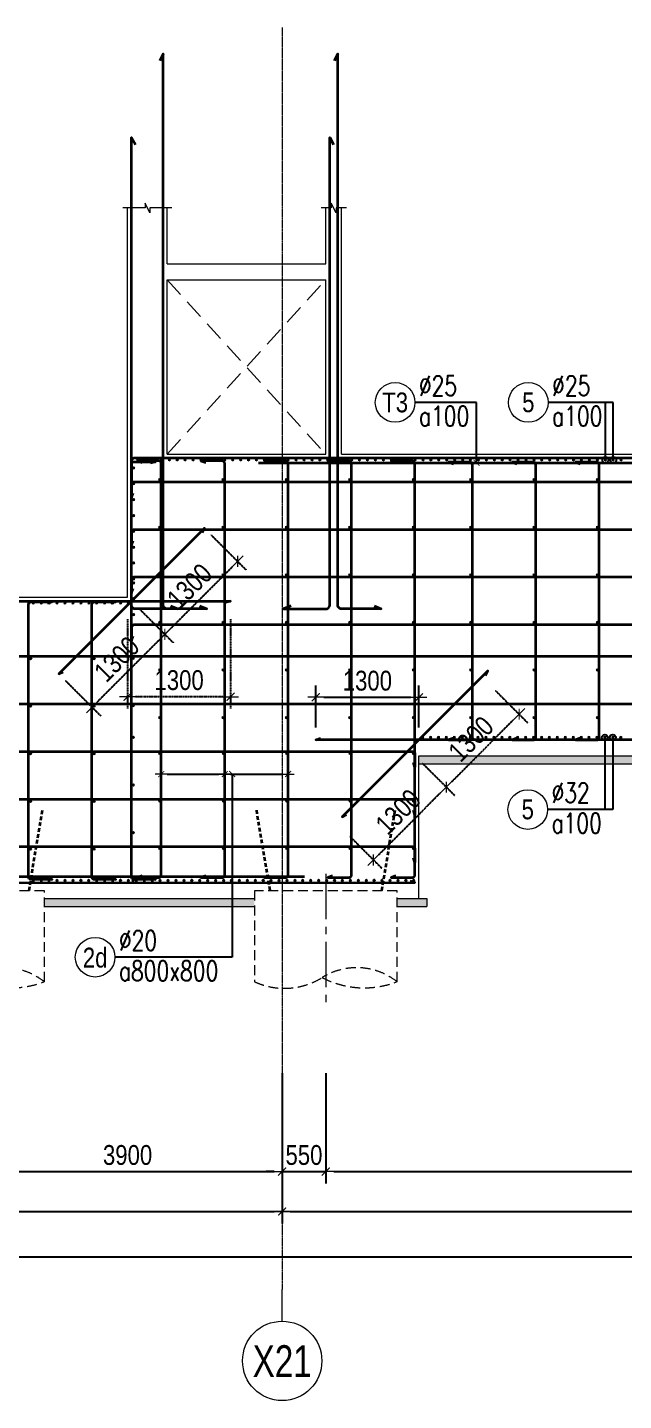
# Model space of a CAD drawing. Header units: millimetres. Extents: x -134772 to 596971, y -129535 to 35703.
# Drawn here: x 305123 to 312643, y -73927 to -56622 of the extents above; entities that cross this region are included whole.
import ezdxf
from ezdxf.enums import TextEntityAlignment as Align

# ---------------------------------------------------------------- set-up
doc = ezdxf.new("R2010")
doc.units = ezdxf.units.MM
doc.header["$MEASUREMENT"] = 0
for name, pattern in [('CENTER2', [28.575, 19.05, -3.175, 3.175, -3.175]), ('DASHED2', [0.375, 0.25, -0.125]), ('HIDDEN', [0.375, 0.25, -0.125]), ('POD_Grid$0$CENTER2', [1.125, 0.75, -0.125, 0.125, -0.125])]:
    doc.linetypes.add(name, pattern=pattern)
doc.layers.get('Defpoints').update_dxf_attribs({"color": 252})
for name, color, linetype, lineweight in [('KC-TRUC', 5, 'CENTER2', 18), ('NDC_S_AXIS', 5, 'CENTER2', 15), ('NDC_S_CONTINUOUS', 3, 'Continuous', 20), ('NDC_S_DIM', 1, 'Continuous', 9), ('NDC_S_HATCH MATERIAL', 8, 'Continuous', 13), ('NDC_S_LEADER', 1, 'Continuous', 9), ('NDC_S_OPENING', 9, 'DASHED2', 13), ('NDC_S_REBAR', 4, 'Continuous', 35), ('NDC_S_VN TEXT', 7, 'Continuous', 9), ('POD_Grid$0$NDC_S_AXIS', 5, 'POD_Grid$0$CENTER2', 13), ('POD_Grid$0$NDC_S_SYMBOL', 1, 'Continuous', 15), ('POD_Grid$0$NDC_S_TEXT SYMBOL', 7, 'Continuous', 20)]:
    doc.layers.add(name, color=color, linetype=linetype, lineweight=lineweight)
doc.styles.add('ARIAL', font='arial.ttf', dxfattribs={"width": 0.8})
doc.styles.add('NDC_ARIAL', font='arial.ttf', dxfattribs={"width": 0.8})
doc.styles.add('NDC_ROMANS', font='romans.shx', dxfattribs={"width": 0.8})
doc.styles.add('POD_Grid$0$NDC_ANNO', font='', dxfattribs={"width": 0.8})
doc.styles.get('POD_Grid$0$NDC_ANNO').set_extended_font_data('Dotum')
doc.dimstyles.new('NDC_1-100', dxfattribs={"dimscale": 100, "dimtxt": 2.5, "dimasz": 1, "dimexe": 1.5, "dimexo": 0, "dimgap": 0.8, "dimtad": 1, "dimdec": 0, "dimdsep": 46, "dimtxsty": 'NDC_ARIAL', "dimblk": 'DIMMARK', "dimcen": 49999.938995, "dimdle": 1.5, "dimclrd": 1, "dimclre": 1, "dimclrt": 3, "dimadec": 0, "dimazin": 0, "dimtfac": 1, "dimtdec": 0, "dimtix": 1, "dimtmove": 2, "dimatfit": 3, "dimfxl": 1, "dimarcsym": 0})
doc.dimstyles.new('NDC_1-50', dxfattribs={"dimscale": 50, "dimtxt": 2.5, "dimasz": 1, "dimexe": 1.5, "dimexo": 0, "dimgap": 0.8, "dimtad": 1, "dimdec": 0, "dimdsep": 46, "dimtxsty": 'NDC_ARIAL', "dimblk": 'DIMMARK', "dimcen": 49999.938995, "dimdle": 1.5, "dimclrd": 1, "dimclre": 1, "dimclrt": 3, "dimadec": 0, "dimazin": 0, "dimtfac": 1, "dimtdec": 0, "dimtix": 1, "dimtmove": 2, "dimatfit": 3, "dimfxl": 1, "dimarcsym": 0})

# ---------------------------------------------------------------- blocks, each defined once
blk = doc.blocks.new('*U972')
at = {"layer": 'KC-TRUC', "ltscale": 30}
blk.add_line((0, 311), (0, -1385), dxfattribs=at)
at = {"layer": 'NDC_S_HATCH MATERIAL', "color": 2, "linetype": 'HIDDEN', "ltscale": 500}
blk.add_lwpolyline([(900, -1049), (900, 98), (-900, 98), (-900, -1049)], dxfattribs=at)
for centre, major_axis, start_param, end_param in [((390, -1697), (-583, 583), -1.452433, -0.227584), ((-521, -233), (-636, 636), 1.921341, 2.912184), ((484, 22), (812, 812), 3.446929, 4.297833)]:
    blk.add_ellipse(centre, major_axis=major_axis, ratio=1, start_param=start_param, end_param=end_param, dxfattribs=at)
at = {"layer": 'NDC_S_REBAR', "linetype": 'HIDDEN', "ltscale": 200}
for p, q in [((-876, 1115), (-707, 100)), ((707, 100), (876, 1115))]:
    blk.add_line(p, q, dxfattribs=at)
blk = doc.blocks.new('*U971')
at = {"layer": 'KC-TRUC', "ltscale": 30}
blk.add_line((0, 311), (0, -1385), dxfattribs=at)
at = {"layer": 'NDC_S_HATCH MATERIAL', "color": 2, "linetype": 'HIDDEN', "ltscale": 500}
blk.add_lwpolyline([(900, -1049), (900, 98), (-900, 98), (-900, -1049)], dxfattribs=at)
for centre, major_axis, start_param, end_param in [((390, -1697), (-583, 583), -1.452433, -0.227584), ((-521, -233), (-636, 636), 1.921341, 2.912184), ((484, 22), (812, 812), 3.446929, 4.297833)]:
    blk.add_ellipse(centre, major_axis=major_axis, ratio=1, start_param=start_param, end_param=end_param, dxfattribs=at)
at = {"layer": 'NDC_S_REBAR', "linetype": 'HIDDEN', "ltscale": 200}
for p, q in [((-876, 1115), (-707, 100)), ((707, 100), (876, 1115))]:
    blk.add_line(p, q, dxfattribs=at)
blk = doc.blocks.new('*U51')
at = {"layer": 'POD_Grid$0$NDC_S_SYMBOL'}
blk.add_line((0, 5), (0, 9), dxfattribs=at)
blk.add_circle((0, 0), 5, dxfattribs=at)
at = {"layer": 'POD_Grid$0$NDC_S_TEXT SYMBOL', "color": 7, "style": 'POD_Grid$0$NDC_ANNO', "width": 0.8}
blk.add_attdef('GRID', text='', height=4, dxfattribs=at).set_placement((0, 0), align=Align.MIDDLE)
blk = doc.blocks.new('DIMMARK')
at = {"layer": 'NDC_S_DIM', "color": 1}
blk.add_line((-1.5, 0), (1, 0), dxfattribs=at)
at = {"layer": 'NDC_S_DIM', "color": 2, "const_width": 0.15}
blk.add_lwpolyline([(-0.5, -0.5), (0.5, 0.5)], dxfattribs=at)
blk = doc.blocks.new('*D1081')
at = {"layer": 'Defpoints', "color": 0, "transparency": 16777216}
for p in [(304436, -69802), (308336, -69802), (308336, -71042)]:
    blk.add_point(p, dxfattribs=at)
at = {"layer": 'NDC_S_DIM', "color": 1, "lineweight": -2, "transparency": 16777216}
for p, q in [((304436, -69802), (304436, -71192)), ((308336, -69802), (308336, -71192)), ((304536, -71042), (308236, -71042))]:
    blk.add_line(p, q, dxfattribs=at)
at = {"layer": 'NDC_S_DIM', "color": 1, "lineweight": -2, "transparency": 16777216, "xscale": 100, "yscale": 100, "zscale": 100, "rotation": 180}
blk.add_blockref('DIMMARK', (304436, -71042), dxfattribs=at)
at = {"layer": 'NDC_S_DIM', "color": 1, "lineweight": -2, "transparency": 16777216, "xscale": 100, "yscale": 100, "zscale": 100}
blk.add_blockref('DIMMARK', (308336, -71042), dxfattribs=at)
at = {"layer": 'NDC_S_DIM', "color": 3, "transparency": 16777216, "insert": (306386, -70834), "char_height": 250, "attachment_point": 5, "style": 'NDC_ARIAL'}
blk.add_mtext('3900', dxfattribs=at)
blk = doc.blocks.new('*D1082')
at = {"layer": 'Defpoints', "color": 0, "transparency": 16777216}
for p in [(308336, -69802), (308886, -69802), (308886, -71042)]:
    blk.add_point(p, dxfattribs=at)
at = {"layer": 'NDC_S_DIM', "color": 1, "lineweight": -2, "transparency": 16777216}
for p, q in [((308336, -69802), (308336, -71192)), ((308886, -69802), (308886, -71192)), ((308236, -71042), (308136, -71042)), ((308336, -71042), (308886, -71042)), ((308986, -71042), (309086, -71042))]:
    blk.add_line(p, q, dxfattribs=at)
at = {"layer": 'NDC_S_DIM', "color": 1, "lineweight": -2, "transparency": 16777216, "xscale": 100, "yscale": 100, "zscale": 100}
blk.add_blockref('DIMMARK', (308336, -71042), dxfattribs=at)
at = {"layer": 'NDC_S_DIM', "color": 1, "lineweight": -2, "transparency": 16777216, "xscale": 100, "yscale": 100, "zscale": 100, "rotation": 180}
blk.add_blockref('DIMMARK', (308886, -71042), dxfattribs=at)
at = {"layer": 'NDC_S_DIM', "color": 3, "transparency": 16777216, "insert": (308611, -70834), "char_height": 250, "attachment_point": 5, "style": 'NDC_ARIAL'}
blk.add_mtext('550', dxfattribs=at)
blk = doc.blocks.new('*D1083')
at = {"layer": 'Defpoints', "color": 0, "transparency": 16777216}
for p in [(308886, -69802), (317936, -69802), (317936, -71042)]:
    blk.add_point(p, dxfattribs=at)
at = {"layer": 'NDC_S_DIM', "color": 1, "lineweight": -2, "transparency": 16777216}
for p, q in [((308886, -69802), (308886, -71192)), ((317936, -69802), (317936, -71192)), ((308986, -71042), (317836, -71042))]:
    blk.add_line(p, q, dxfattribs=at)
at = {"layer": 'NDC_S_DIM', "color": 1, "lineweight": -2, "transparency": 16777216, "xscale": 100, "yscale": 100, "zscale": 100, "rotation": 180}
blk.add_blockref('DIMMARK', (308886, -71042), dxfattribs=at)
at = {"layer": 'NDC_S_DIM', "color": 1, "lineweight": -2, "transparency": 16777216, "xscale": 100, "yscale": 100, "zscale": 100}
blk.add_blockref('DIMMARK', (317936, -71042), dxfattribs=at)
at = {"layer": 'NDC_S_DIM', "color": 3, "transparency": 16777216, "insert": (313411, -70834), "char_height": 250, "attachment_point": 5, "style": 'NDC_ARIAL'}
blk.add_mtext('9050', dxfattribs=at)
blk = doc.blocks.new('*D1094')
at = {"layer": 'Defpoints', "color": 0, "transparency": 16777216}
for p in [(297936, -69802), (308336, -69802), (308336, -71545)]:
    blk.add_point(p, dxfattribs=at)
at = {"layer": 'NDC_S_DIM', "color": 1, "lineweight": -2, "transparency": 16777216}
for p, q in [((297936, -69802), (297936, -71695)), ((308336, -69802), (308336, -71695)), ((298036, -71545), (308236, -71545))]:
    blk.add_line(p, q, dxfattribs=at)
at = {"layer": 'NDC_S_DIM', "color": 1, "lineweight": -2, "transparency": 16777216, "xscale": 100, "yscale": 100, "zscale": 100, "rotation": 180}
blk.add_blockref('DIMMARK', (297936, -71545), dxfattribs=at)
at = {"layer": 'NDC_S_DIM', "color": 1, "lineweight": -2, "transparency": 16777216, "xscale": 100, "yscale": 100, "zscale": 100}
blk.add_blockref('DIMMARK', (308336, -71545), dxfattribs=at)
at = {"layer": 'NDC_S_DIM', "color": 3, "transparency": 16777216, "insert": (303136, -71338), "char_height": 250, "attachment_point": 5, "style": 'NDC_ARIAL'}
blk.add_mtext('10400', dxfattribs=at)
blk = doc.blocks.new('*D1095')
at = {"layer": 'Defpoints', "color": 0, "transparency": 16777216}
for p in [(308336, -69802), (318136, -69802), (318136, -71545)]:
    blk.add_point(p, dxfattribs=at)
at = {"layer": 'NDC_S_DIM', "color": 1, "lineweight": -2, "transparency": 16777216}
for p, q in [((308336, -69802), (308336, -71695)), ((318136, -69802), (318136, -71695)), ((308436, -71545), (318036, -71545))]:
    blk.add_line(p, q, dxfattribs=at)
at = {"layer": 'NDC_S_DIM', "color": 1, "lineweight": -2, "transparency": 16777216, "xscale": 100, "yscale": 100, "zscale": 100, "rotation": 180}
blk.add_blockref('DIMMARK', (308336, -71545), dxfattribs=at)
at = {"layer": 'NDC_S_DIM', "color": 1, "lineweight": -2, "transparency": 16777216, "xscale": 100, "yscale": 100, "zscale": 100}
blk.add_blockref('DIMMARK', (318136, -71545), dxfattribs=at)
at = {"layer": 'NDC_S_DIM', "color": 3, "transparency": 16777216, "insert": (313236, -71338), "char_height": 250, "attachment_point": 5, "style": 'NDC_ARIAL'}
blk.add_mtext('9800', dxfattribs=at)
blk = doc.blocks.new('*D1097')
at = {"layer": 'Defpoints', "color": 0, "transparency": 16777216}
for p in [(257636, -69802), (321986, -69802), (257636, -72121)]:
    blk.add_point(p, dxfattribs=at)
at = {"layer": 'NDC_S_DIM', "color": 1, "lineweight": -2, "transparency": 16777216}
for p, q in [((257636, -69802), (257636, -72271)), ((321986, -69802), (321986, -72271)), ((321886, -72121), (257736, -72121))]:
    blk.add_line(p, q, dxfattribs=at)
at = {"layer": 'NDC_S_DIM', "color": 1, "lineweight": -2, "transparency": 16777216, "xscale": 100, "yscale": 100, "zscale": 100, "rotation": 180}
blk.add_blockref('DIMMARK', (257636, -72121), dxfattribs=at)
at = {"layer": 'NDC_S_DIM', "color": 1, "lineweight": -2, "transparency": 16777216, "xscale": 100, "yscale": 100, "zscale": 100}
blk.add_blockref('DIMMARK', (321986, -72121), dxfattribs=at)
at = {"layer": 'NDC_S_DIM', "color": 3, "transparency": 16777216, "insert": (289811, -71913), "char_height": 250, "attachment_point": 5, "style": 'NDC_ARIAL'}
blk.add_mtext('64350', dxfattribs=at)
blk = doc.blocks.new('kata_block_THEP')
at = {"layer": 'NDC_S_REBAR', "color": 0}
for p, q in [((-0.5, 0), (0.5, 0)), ((-0.35, 0.35), (0.35, -0.35)), ((0.35, 0.35), (-0.35, -0.35)), ((0, 0.5), (0, -0.5))]:
    blk.add_line(p, q, dxfattribs=at)
at = {"layer": 'NDC_S_REBAR', "color": 0, "const_width": 0.0833}
blk.add_lwpolyline([(-0.5, 0, 1), (0.5, 0, 1), (-0.5, 0, 1)], format="xyb", dxfattribs=at)
blk = doc.blocks.new('*U1157')
at = {"layer": 'NDC_S_REBAR', "xscale": 25, "yscale": 25, "zscale": 25}
blk.add_blockref('kata_block_THEP', (0, 0), dxfattribs=at)
blk = doc.blocks.new('*U1158')
at = {"layer": 'NDC_S_CONTINUOUS', "color": 0, "linetype": 'ByBlock', "lineweight": -2, "transparency": 16777216}
for p in [(37700, 0), (37800, 0), (37900, 0), (38000, 0), (38100, 0), (38200, 0), (38300, 0), (38400, 0), (38500, 0), (38600, 0), (38700, 0), (38800, 0), (38900, 0), (39000, 0), (39100, 0), (39200, 0), (39300, 0), (39400, 0), (39500, 0), (39600, 0), (39700, 0), (39800, 0), (39900, 0), (40000, 0), (40100, 0), (40200, 0), (40300, 0), (40400, 0), (40500, 0), (40600, 0), (40700, 0), (40800, 0), (40900, 0), (41000, 0), (41100, 0), (41200, 0), (41300, 0), (41400, 0), (41500, 0), (41600, 0), (41700, 0), (41800, 0), (41900, 0), (42000, 0), (42100, 0), (42200, 0), (42300, 0), (42400, 0), (42500, 0)]:
    blk.add_blockref('*U1157', p, dxfattribs=at)
blk = doc.blocks.new('*D1175')
at = {"layer": 'Defpoints', "color": 0, "transparency": 16777216}
for p in [(310061, -65064), (308761, -65443), (310061, -65443)]:
    blk.add_point(p, dxfattribs=at)
at = {"layer": 'NDC_S_DIM', "color": 1, "lineweight": -2, "transparency": 16777216}
for p, q in [((308761, -65443), (308761, -64914)), ((308861, -65064), (309961, -65064)), ((310061, -65443), (310061, -64914))]:
    blk.add_line(p, q, dxfattribs=at)
at = {"layer": 'NDC_S_DIM', "color": 1, "lineweight": -2, "transparency": 16777216, "xscale": 100, "yscale": 100, "zscale": 100, "rotation": 180}
blk.add_blockref('DIMMARK', (308761, -65064), dxfattribs=at)
at = {"layer": 'NDC_S_DIM', "color": 1, "lineweight": -2, "transparency": 16777216, "xscale": 100, "yscale": 100, "zscale": 100}
blk.add_blockref('DIMMARK', (310061, -65064), dxfattribs=at)
at = {"layer": 'NDC_S_DIM', "color": 3, "transparency": 16777216, "insert": (309411, -64856), "char_height": 250, "attachment_point": 5, "style": 'NDC_ARIAL'}
blk.add_mtext('1300', dxfattribs=at)
blk = doc.blocks.new('*D1176')
at = {"layer": 'Defpoints', "color": 0, "linetype": 'HIDDEN', "transparency": 16777216}
for p in [(310107, -65897), (310406, -66196), (309188, -66816)]:
    blk.add_point(p, dxfattribs=at)
at = {"layer": 'NDC_S_DIM', "color": 1, "linetype": 'HIDDEN', "lineweight": -2, "transparency": 16777216}
for p, q in [((310107, -65897), (310512, -66302)), ((309558, -67044), (310335, -66266)), ((309188, -66816), (309593, -67221))]:
    blk.add_line(p, q, dxfattribs=at)
at = {"layer": 'NDC_S_DIM', "color": 1, "linetype": 'HIDDEN', "lineweight": -2, "transparency": 16777216, "xscale": 100, "yscale": 100, "zscale": 100}
for p, rotation in [((310406, -66196), 44.9999999999991), ((309487, -67115), 224.9999999999991)]:
    blk.add_blockref('DIMMARK', p, dxfattribs=dict(at, rotation=rotation))
at = {"layer": 'NDC_S_DIM', "color": 3, "linetype": 'HIDDEN', "transparency": 16777216, "insert": (309800, -66508), "char_height": 250, "attachment_point": 5, "rotation": 45, "style": 'NDC_ARIAL'}
blk.add_mtext('1300', dxfattribs=at)
blk = doc.blocks.new('*D1177')
at = {"layer": 'Defpoints', "color": 0, "linetype": 'HIDDEN', "transparency": 16777216}
for p in [(311027, -64978), (311325, -65277), (310107, -65897)]:
    blk.add_point(p, dxfattribs=at)
at = {"layer": 'NDC_S_DIM', "color": 1, "linetype": 'HIDDEN', "lineweight": -2, "transparency": 16777216}
for p, q in [((311027, -64978), (311431, -65383)), ((310477, -66125), (311255, -65347)), ((310107, -65897), (310512, -66302))]:
    blk.add_line(p, q, dxfattribs=at)
at = {"layer": 'NDC_S_DIM', "color": 1, "linetype": 'HIDDEN', "lineweight": -2, "transparency": 16777216, "xscale": 100, "yscale": 100, "zscale": 100}
for p, rotation in [((311325, -65277), 44.99999999958575), ((310406, -66196), 224.9999999995858)]:
    blk.add_blockref('DIMMARK', p, dxfattribs=dict(at, rotation=rotation))
at = {"layer": 'NDC_S_DIM', "color": 3, "linetype": 'HIDDEN', "transparency": 16777216, "insert": (310719, -65589), "char_height": 250, "attachment_point": 5, "rotation": 45, "style": 'NDC_ARIAL'}
blk.add_mtext('1300', dxfattribs=at)
blk = doc.blocks.new('*U1163')
at = {"layer": 'NDC_S_REBAR', "xscale": 25, "yscale": 25, "zscale": 25}
blk.add_blockref('kata_block_THEP', (0, 0), dxfattribs=at)
blk = doc.blocks.new('*U1164')
at = {"layer": 'NDC_S_CONTINUOUS', "color": 0, "linetype": 'ByBlock', "lineweight": -2, "transparency": 16777216}
for p in [(9300, 0), (9400, 0), (9500, 0), (9600, 0), (9700, 0), (9800, 0), (9900, 0), (10000, 0), (10100, 0), (10200, 0), (10300, 0), (10400, 0), (10500, 0), (10600, 0), (10700, 0), (10800, 0), (10900, 0), (11000, 0), (11100, 0), (11200, 0), (11300, 0), (11400, 0), (11500, 0), (11600, 0), (11700, 0), (11800, 0)]:
    blk.add_blockref('*U1163', p, dxfattribs=at)
blk = doc.blocks.new('*U1173')
at = {"layer": 'NDC_S_REBAR', "xscale": -25, "yscale": 25, "zscale": 25, "rotation": 270}
blk.add_blockref('kata_block_THEP', (0, 0), dxfattribs=at)
blk = doc.blocks.new('*U1174')
at = {"layer": 'NDC_S_DIM', "color": 0, "linetype": 'ByBlock', "lineweight": -2, "transparency": 16777216}
for p in [(0, 3000), (0, 2400), (0, 1800), (0, 1200), (0, 600), (0, 0)]:
    blk.add_blockref('*U1173', p, dxfattribs=at)
blk = doc.blocks.new('*U1168')
at = {"layer": 'NDC_S_DIM', "xscale": -1}
blk.add_blockref('*U1174', (0, -1500), dxfattribs=at)
blk = doc.blocks.new('*U1169')
at = {"layer": 'NDC_S_DIM', "color": 0, "linetype": 'ByBlock', "lineweight": -2, "transparency": 16777216}
for p in [(-11200, 0), (-10400, 0), (-9600, 0)]:
    blk.add_blockref('*U1168', p, dxfattribs=at)
blk = doc.blocks.new('*U1171')
at = {"layer": 'NDC_S_REBAR', "xscale": -25, "yscale": 25, "zscale": 25, "rotation": 270}
blk.add_blockref('kata_block_THEP', (0, 0), dxfattribs=at)
blk = doc.blocks.new('*U1170')
at = {"layer": 'NDC_S_DIM', "color": 0, "linetype": 'ByBlock', "lineweight": -2, "transparency": 16777216}
for p in [(0, 3000), (0, 2400), (0, 1800), (0, 1200), (0, 600), (0, 0)]:
    blk.add_blockref('*U1171', p, dxfattribs=at)
blk = doc.blocks.new('*U1165')
at = {"layer": 'NDC_S_REBAR', "xscale": -25, "yscale": 25, "zscale": 25, "rotation": 270}
blk.add_blockref('kata_block_THEP', (0, 0), dxfattribs=at)
blk = doc.blocks.new('*U1172')
at = {"layer": 'NDC_S_DIM', "color": 0, "linetype": 'ByBlock', "lineweight": -2, "transparency": 16777216}
for p in [(0, 3000), (0, 2400), (0, 1800), (0, 1200), (0, 600), (0, 0)]:
    blk.add_blockref('*U1165', p, dxfattribs=at)
blk = doc.blocks.new('*U1167')
at = {"layer": 'NDC_S_REBAR', "xscale": -25, "yscale": 25, "zscale": 25, "rotation": 270}
blk.add_blockref('kata_block_THEP', (0, 0), dxfattribs=at)
blk = doc.blocks.new('*U1166')
at = {"layer": 'NDC_S_DIM', "color": 0, "linetype": 'ByBlock', "lineweight": -2, "transparency": 16777216}
for p in [(0, 3000), (0, 2400), (0, 1800), (0, 1200), (0, 600), (0, 0)]:
    blk.add_blockref('*U1167', p, dxfattribs=at)
blk = doc.blocks.new('*U1179')
at = {"layer": 'NDC_S_REBAR', "xscale": -25, "yscale": 25, "zscale": 25, "rotation": 270}
blk.add_blockref('kata_block_THEP', (0, 0), dxfattribs=at)
blk = doc.blocks.new('*U1178')
at = {"layer": 'NDC_S_DIM', "color": 0, "linetype": 'ByBlock', "lineweight": -2, "transparency": 16777216}
for p in [(0, 3000), (0, 2400), (0, 1800), (0, 1200), (0, 600), (0, 0)]:
    blk.add_blockref('*U1179', p, dxfattribs=at)
blk = doc.blocks.new('*U1180')
at = {"layer": 'NDC_S_REBAR', "xscale": -25, "yscale": 25, "zscale": 25, "rotation": 270}
for p in [(0, 1200), (0, 600), (0, 0), (0, -600), (0, -1200)]:
    blk.add_blockref('kata_block_THEP', p, dxfattribs=at)
blk = doc.blocks.new('*U1181')
at = {"layer": 'NDC_S_DIM', "color": 0, "linetype": 'ByBlock', "lineweight": -2, "transparency": 16777216}
for p in [(34400, 0), (35200, 0)]:
    blk.add_blockref('*U1180', p, dxfattribs=at)
blk = doc.blocks.new('*U1183')
at = {"layer": 'NDC_S_REBAR', "xscale": -25, "yscale": 25, "zscale": 25, "rotation": 270}
blk.add_blockref('kata_block_THEP', (0, 0), dxfattribs=at)
blk = doc.blocks.new('*U1182')
at = {"layer": 'NDC_S_DIM', "color": 0, "linetype": 'ByBlock', "lineweight": -2, "transparency": 16777216}
for p in [(0, 600), (0, 0)]:
    blk.add_blockref('*U1183', p, dxfattribs=at)
blk = doc.blocks.new('*U1185')
at = {"layer": 'NDC_S_REBAR', "xscale": -25, "yscale": 25, "zscale": 25, "rotation": 270}
blk.add_blockref('kata_block_THEP', (0, 0), dxfattribs=at)
blk = doc.blocks.new('*U1184')
at = {"layer": 'NDC_S_DIM', "color": 0, "linetype": 'ByBlock', "lineweight": -2, "transparency": 16777216}
for p in [(0, 3000), (0, 2400), (0, 1800), (0, 1200), (0, 600), (0, 0)]:
    blk.add_blockref('*U1185', p, dxfattribs=at)
blk = doc.blocks.new('*U1186')
at = {"layer": 'NDC_S_REBAR', "xscale": -25, "yscale": 25, "zscale": 25, "rotation": 270}
blk.add_blockref('kata_block_THEP', (0, 0), dxfattribs=at)
blk = doc.blocks.new('*U1187')
at = {"layer": 'NDC_S_DIM', "color": 0, "linetype": 'ByBlock', "lineweight": -2, "transparency": 16777216}
for p in [(0, 1800), (0, 1200), (0, 600), (0, 0)]:
    blk.add_blockref('*U1186', p, dxfattribs=at)
blk = doc.blocks.new('*U1188')
at = {"layer": 'NDC_S_REBAR', "xscale": 25, "yscale": 25, "zscale": 25}
blk.add_blockref('kata_block_THEP', (0, 0), dxfattribs=at)
blk = doc.blocks.new('*U1189')
at = {"layer": 'NDC_S_CONTINUOUS', "color": 0, "linetype": 'ByBlock', "lineweight": -2, "transparency": 16777216}
for p in [(34400, 0), (34500, 0), (34600, 0), (34700, 0), (34800, 0), (34900, 0), (35000, 0), (35100, 0), (35200, 0), (35300, 0), (35400, 0), (35500, 0), (35600, 0)]:
    blk.add_blockref('*U1188', p, dxfattribs=at)
blk = doc.blocks.new('*D1193')
at = {"layer": 'Defpoints', "color": 0, "linetype": 'HIDDEN', "transparency": 16777216}
for p in [(306386, -64079), (307686, -64079), (306386, -65057)]:
    blk.add_point(p, dxfattribs=at)
at = {"layer": 'NDC_S_DIM', "color": 1, "linetype": 'HIDDEN', "lineweight": -2, "transparency": 16777216}
for p, q in [((306386, -64079), (306386, -65207)), ((307686, -64079), (307686, -65207)), ((307586, -65057), (306486, -65057))]:
    blk.add_line(p, q, dxfattribs=at)
at = {"layer": 'NDC_S_DIM', "color": 1, "linetype": 'HIDDEN', "lineweight": -2, "transparency": 16777216, "xscale": 100, "yscale": 100, "zscale": 100, "rotation": 180}
blk.add_blockref('DIMMARK', (306386, -65057), dxfattribs=at)
at = {"layer": 'NDC_S_DIM', "color": 1, "linetype": 'HIDDEN', "lineweight": -2, "transparency": 16777216, "xscale": 100, "yscale": 100, "zscale": 100}
blk.add_blockref('DIMMARK', (307686, -65057), dxfattribs=at)
at = {"layer": 'NDC_S_DIM', "color": 3, "linetype": 'HIDDEN', "transparency": 16777216, "insert": (307036, -64849), "char_height": 250, "attachment_point": 5, "style": 'NDC_ARIAL'}
blk.add_mtext('1300', dxfattribs=at)
blk = doc.blocks.new('*D1194')
at = {"layer": 'Defpoints', "color": 0, "linetype": 'HIDDEN', "transparency": 16777216}
for p in [(307441, -63017), (306522, -63936), (306856, -64271)]:
    blk.add_point(p, dxfattribs=at)
at = {"layer": 'NDC_S_DIM', "color": 1, "linetype": 'HIDDEN', "lineweight": -2, "transparency": 16777216}
for p, q in [((307441, -63017), (307881, -63458)), ((307705, -63422), (306927, -64200)), ((306522, -63936), (306962, -64377))]:
    blk.add_line(p, q, dxfattribs=at)
at = {"layer": 'NDC_S_DIM', "color": 1, "linetype": 'HIDDEN', "lineweight": -2, "transparency": 16777216, "xscale": 100, "yscale": 100, "zscale": 100}
for p, rotation in [((307775, -63351), 44.99999999999913), ((306856, -64271), 224.9999999999991)]:
    blk.add_blockref('DIMMARK', p, dxfattribs=dict(at, rotation=rotation))
at = {"layer": 'NDC_S_DIM', "color": 3, "linetype": 'HIDDEN', "transparency": 16777216, "insert": (307169, -63664), "char_height": 250, "attachment_point": 5, "rotation": 45, "style": 'NDC_ARIAL'}
blk.add_mtext('1300', dxfattribs=at)
blk = doc.blocks.new('*D1195')
at = {"layer": 'Defpoints', "color": 0, "linetype": 'HIDDEN', "transparency": 16777216}
for p in [(306522, -63936), (305603, -64856), (305937, -65190)]:
    blk.add_point(p, dxfattribs=at)
at = {"layer": 'NDC_S_DIM', "color": 1, "linetype": 'HIDDEN', "lineweight": -2, "transparency": 16777216}
for p, q in [((306522, -63936), (306962, -64377)), ((306785, -64341), (306008, -65119)), ((305603, -64856), (306043, -65296))]:
    blk.add_line(p, q, dxfattribs=at)
at = {"layer": 'NDC_S_DIM', "color": 1, "linetype": 'HIDDEN', "lineweight": -2, "transparency": 16777216, "xscale": 100, "yscale": 100, "zscale": 100}
for p, rotation in [((306856, -64271), 44.99999999958418), ((305937, -65190), 224.9999999995842)]:
    blk.add_blockref('DIMMARK', p, dxfattribs=dict(at, rotation=rotation))
at = {"layer": 'NDC_S_DIM', "color": 3, "linetype": 'HIDDEN', "transparency": 16777216, "insert": (306250, -64583), "char_height": 250, "attachment_point": 5, "rotation": 45, "style": 'NDC_ARIAL'}
blk.add_mtext('1300', dxfattribs=at)
blk = doc.blocks.new('*U1196')
at = {"layer": 'NDC_S_REBAR', "xscale": 25, "yscale": 25, "zscale": 25}
blk.add_blockref('kata_block_THEP', (0, 0), dxfattribs=at)
blk = doc.blocks.new('*U1197')
at = {"layer": 'NDC_S_CONTINUOUS', "color": 0, "linetype": 'ByBlock', "lineweight": -2, "transparency": 16777216}
for p in [(9300, 0), (9400, 0), (9500, 0), (9600, 0), (9700, 0), (9800, 0), (9900, 0), (10000, 0), (10100, 0), (10200, 0), (10300, 0), (10400, 0), (10500, 0), (10600, 0), (10700, 0), (10800, 0), (10900, 0), (11000, 0), (11100, 0), (11200, 0), (11300, 0), (11400, 0), (11500, 0), (11600, 0), (11700, 0), (11800, 0), (11900, 0), (12000, 0), (12100, 0), (12200, 0), (12300, 0), (12400, 0), (12500, 0), (12600, 0), (12700, 0), (12800, 0), (12900, 0), (13000, 0), (13100, 0), (13200, 0), (13300, 0), (13400, 0), (13500, 0), (13600, 0), (13700, 0), (13800, 0), (13900, 0), (14000, 0), (14100, 0), (14200, 0), (14300, 0), (14400, 0), (14500, 0), (14600, 0), (14700, 0), (14800, 0), (14900, 0), (15000, 0), (15100, 0), (15200, 0), (15300, 0), (15400, 0)]:
    blk.add_blockref('*U1196', p, dxfattribs=at)
blk = doc.blocks.new('*U11')
blk.add_circle((-2.5, 0), 2.5)
at = {"layer": 'NDC_S_VN TEXT', "color": 3, "style": 'NDC_ROMANS', "width": 0.75}
for tag, p in [('DK1', (0.5, 0.85)), ('KC1', (0.5, -2.97))]:
    blk.add_attdef(tag, p, '', height=2.5, dxfattribs=at)
at = {"layer": 'NDC_S_VN TEXT', "color": 7, "style": 'ARIAL', "width": 0.8}
blk.add_attdef('SH2', text='', height=2.5, dxfattribs=at).set_placement((-2.5, 0), align=Align.MIDDLE)
blk = doc.blocks.new('*D1200')
at = {"layer": 'Defpoints', "color": 0, "ltscale": 0.005, "transparency": 16777216}
for p in [(307611, -66031), (308411, -66031), (308411, -66031)]:
    blk.add_point(p, dxfattribs=at)
at = {"layer": 'NDC_S_LEADER', "color": 1, "lineweight": -2, "ltscale": 0.005, "transparency": 16777216}
for p, q in [((307611, -66031), (307611, -65956)), ((307686, -66031), (308336, -66031)), ((308411, -66031), (308411, -65956))]:
    blk.add_line(p, q, dxfattribs=at)
at = {"layer": 'NDC_S_LEADER', "color": 1, "lineweight": -2, "ltscale": 0.005, "transparency": 16777216, "xscale": 75, "yscale": 75, "zscale": 75, "rotation": 180}
blk.add_blockref('DIMMARK', (307611, -66031), dxfattribs=at)
at = {"layer": 'NDC_S_LEADER', "color": 1, "lineweight": -2, "ltscale": 0.005, "transparency": 16777216, "xscale": 75, "yscale": 75, "zscale": 75}
blk.add_blockref('DIMMARK', (308411, -66031), dxfattribs=at)
blk = doc.blocks.new('_ARCHTICK')
at = {"color": 0, "linetype": 'ByBlock', "const_width": 0.15}
blk.add_lwpolyline([(-0.5, -0.5), (0.5, 0.5)], dxfattribs=at)
blk = doc.blocks.new('*D1201')
at = {"layer": 'Defpoints', "color": 0, "ltscale": 0.005, "transparency": 16777216}
for p in [(306811, -66031), (307611, -66031), (307611, -66031)]:
    blk.add_point(p, dxfattribs=at)
at = {"layer": 'NDC_S_LEADER', "color": 1, "lineweight": -2, "ltscale": 0.005, "transparency": 16777216}
for p, q in [((306811, -66031), (306811, -65956)), ((306886, -66031), (307536, -66031)), ((307611, -66031), (307611, -65956))]:
    blk.add_line(p, q, dxfattribs=at)
at = {"layer": 'NDC_S_LEADER', "color": 1, "lineweight": -2, "ltscale": 0.005, "transparency": 16777216, "xscale": 75, "yscale": 75, "zscale": 75, "rotation": 180}
blk.add_blockref('DIMMARK', (306811, -66031), dxfattribs=at)
at = {"layer": 'NDC_S_LEADER', "color": 1, "lineweight": -2, "ltscale": 0.005, "transparency": 16777216, "xscale": 75, "yscale": 75, "zscale": 75}
blk.add_blockref('DIMMARK', (307611, -66031), dxfattribs=at)
blk = doc.blocks.new('*U1353')
at = {"layer": 'NDC_S_REBAR', "ltscale": 0.005}
blk.add_lwpolyline([(90, -1730), (150, -1750), (-118, -1750, -0.414214), (-150, -1718), (-150, 1718, -0.414214), (-118, 1750), (150, 1750), (90, 1730)], format="xyb", dxfattribs=at)
blk = doc.blocks.new('*U1354')
at = {"layer": 'NDC_S_DIM', "color": 0, "linetype": 'ByBlock', "lineweight": -2, "transparency": 16777216}
for p in [(33600, 0), (34400, 0)]:
    blk.add_blockref('*U1353', p, dxfattribs=at)
blk = doc.blocks.new('*U1355')
at = {"layer": 'NDC_S_REBAR', "ltscale": 0.005}
blk.add_lwpolyline([(-90, -1730), (-150, -1750), (118, -1750, 0.414214), (150, -1718), (150, 1718, 0.414214), (118, 1750), (-150, 1750), (-90, 1730)], format="xyb", dxfattribs=at)
blk = doc.blocks.new('*U1356')
at = {"layer": 'NDC_S_DIM', "color": 0, "linetype": 'ByBlock', "lineweight": -2, "transparency": 16777216}
for p in [(-11200, 0), (-10400, 0), (-9600, 0)]:
    blk.add_blockref('*U1355', p, dxfattribs=at)

msp = doc.modelspace()

# ---------------------------------------------------------------- hatches: boundary and pattern name
at = {"layer": 'NDC_S_HATCH MATERIAL'}
h = msp.add_hatch(dxfattribs=at)
h.set_pattern_fill('AR-CONC', color=256, scale=8)
h.set_pattern_definition([(50, (273137.216, -39180.83), (57.380815, -5.02017), [6, -66]), (355, (273137.216, -39180.83), (-11.100107, 60.17537), [4.8, -52.8]), (100.45144, (273142, -39181.25), (46.28071, 55.1552), [5.099215, -56.09137]), (46.1842, (273137.216, -39164.83), (85.37931, -13.24154), [9, -99]), (96.63564, (273144.33, -39165.93), (74.77296, 77.92949), [7.64883, -84.1371]), (351.18416, (273137.216, -39164.83), (74.77296, 77.92949), [7.2, -79.2]), (21, (273145.216, -39168.83), (47.752564, -32.20951), [6, -66]), (326, (273145.216, -39168.83), (19.465227, 58.012004), [4.8, -52.8]), (71.45144, (273149.195, -39171.513), (67.21779, 25.80249), [5.099215, -56.09137]), (37.5, (273137.216, -39180.83), (0.9727884, 26.631508), [0, -52.16, 0, -53.6, 0, -53]), (7.5, (273137.216, -39180.83), (21.045563, 31.552937), [0, -30.56, 0, -50.96, 0, -20.2]), (327.5, (273119.376, -39180.83), (42.705795, -1.80439), [0, -20, 0, -62.4, 0, -82.8]), (317.5, (273111.376, -39180.83), (46.654894, 8.008399), [0, -26, 0, -41.44, 0, -58.8])])
h.paths.add_polyline_path([(318836.3, -65801.1), (318836.3, -65901.1), (322086.3, -65901), (322086.3, -65801)])
h.paths.add_polyline_path([(317036.3, -65901.1), (317036.3, -65801.1), (310061.3, -65801.3), (310061.3, -65901.3)])
h = msp.add_hatch(dxfattribs=at)
h.set_pattern_fill('AR-CONC', color=256, scale=8)
h.set_pattern_definition([(50, (261212.216, -40980.83), (57.380815, -5.02017), [6, -66]), (355, (261212.216, -40980.83), (-11.100107, 60.17537), [4.8, -52.8]), (100.45144, (261217, -40981.25), (46.28071, 55.1552), [5.099215, -56.09137]), (46.1842, (261212.216, -40964.83), (85.37931, -13.24154), [9, -99]), (96.63564, (261219.33, -40965.93), (74.77296, 77.92949), [7.64883, -84.1371]), (351.18416, (261212.216, -40964.83), (74.77296, 77.92949), [7.2, -79.2]), (21, (261220.216, -40968.83), (47.752564, -32.20951), [6, -66]), (326, (261220.216, -40968.83), (19.465227, 58.012004), [4.8, -52.8]), (71.45144, (261224.195, -40971.513), (67.21779, 25.80249), [5.099215, -56.09137]), (37.5, (261212.216, -40980.83), (0.9727884, 26.631508), [0, -52.16, 0, -53.6, 0, -53]), (7.5, (261212.216, -40980.83), (21.045563, 31.552937), [0, -30.56, 0, -50.96, 0, -20.2]), (327.5, (261194.376, -40980.83), (42.705795, -1.80439), [0, -20, 0, -62.4, 0, -82.8]), (317.5, (261186.376, -40980.83), (46.654894, 8.008399), [0, -26, 0, -41.44, 0, -58.8])])
h.paths.add_polyline_path([(267536.3, -67701.3), (267536.3, -67601.3), (267211.3, -67601.3), (267211.3, -67701.3)])
h.paths.add_polyline_path([(272036.3, -67701.3), (272036.3, -67601.3), (269336.3, -67601.3), (269336.3, -67701.3)])
h.paths.add_polyline_path([(276536.3, -67701.3), (276536.3, -67601.3), (273836.3, -67601.3), (273836.3, -67701.3)])
h.paths.add_polyline_path([(281036.3, -67701.2), (281036.3, -67601.2), (278336.3, -67601.3), (278336.3, -67701.3)])
h.paths.add_polyline_path([(285536.3, -67701.2), (285536.3, -67601.2), (282836.3, -67601.2), (282836.3, -67701.2)])
h.paths.add_polyline_path([(290036.3, -67701.2), (290036.3, -67601.2), (287336.3, -67601.2), (287336.3, -67701.2)])
h.paths.add_polyline_path([(294536.3, -67701.1), (294536.3, -67601.1), (291836.3, -67601.1), (291836.3, -67701.1)])
h.paths.add_polyline_path([(299036.3, -67701.1), (299036.3, -67601.1), (296336.3, -67601.1), (296336.3, -67701.1)])
h.paths.add_polyline_path([(303536.3, -67701.1), (303536.3, -67601.1), (300836.3, -67601.1), (300836.3, -67701.1)])
h.paths.add_polyline_path([(309786.3, -67601), (309786.3, -67701), (310161.3, -67701), (310161.3, -67601)])
h.paths.add_polyline_path([(307986.3, -67701), (307986.3, -67601), (305336.3, -67601), (305336.3, -67701)])

# ---------------------------------------------------------------- linework, layer by layer
at = {"layer": 'NDC_S_AXIS'}
msp.add_line((308336.3, -56621.7), (308336.3, -72527.1), dxfattribs=at)
at = {"layer": 'NDC_S_CONTINUOUS'}
for p, q in [((306386.3, -63801), (306386.3, -58896.4)), ((306886.3, -59601), (306886.3, -58896.4)), ((308886.3, -59601), (308886.3, -58896.4)), ((309086.3, -62001), (309086.3, -58896.4)), ((306886.3, -59601), (308886.3, -59601)), ((306886.3, -62001), (306886.3, -59801)), ((306886.3, -59801), (308886.3, -59801)), ((308886.3, -62001), (308886.3, -59801)), ((306886.3, -62001), (308886.3, -62001)), ((309086.3, -62001), (321986.3, -62001)), ((304219.5, -63801), (306386.3, -63801)), ((310061.3, -65801), (317036.3, -65801)), ((310061.3, -67601), (310061.3, -65801)), ((305336.3, -67601), (307986.3, -67601)), ((309786.3, -67601), (310061.3, -67601))]:
    msp.add_line(p, q, dxfattribs=at)
at = {"layer": 'NDC_S_DIM'}
for points in [[(306946.3, -58896.4), (306666.3, -58896.4), (306666.3, -58956.4), (306606.3, -58836.4), (306606.3, -58896.4), (306326.3, -58896.4)], [(309146.3, -58896.4), (309016.3, -58896.4), (309016.3, -58956.4), (308956.3, -58836.4), (308956.3, -58896.4), (308826.3, -58896.4)]]:
    msp.add_lwpolyline(points, dxfattribs=at)
at = {"layer": 'NDC_S_HATCH MATERIAL'}
for p, q in [((310061.3, -65901), (317036.3, -65901)), ((310061.3, -67601), (310161.3, -67601)), ((310161.3, -67601), (310161.3, -67701)), ((305336.3, -67701), (307986.3, -67701)), ((309786.3, -67701), (310161.3, -67701))]:
    msp.add_line(p, q, dxfattribs=at)
at = {"layer": 'NDC_S_OPENING', "ltscale": 1000}
for p, q in [((306886.3, -59801), (308886.3, -62001)), ((306886.3, -62001), (308886.3, -59801))]:
    msp.add_line(p, q, dxfattribs=at)
at = {"layer": 'NDC_S_REBAR'}
msp.add_line((308036.3, -62110.6), (313436.3, -62110.6), dxfattribs=at)
at = {"layer": 'NDC_S_REBAR', "ltscale": 0.005}
msp.add_line((308615.8, -67326.8), (294615.8, -67326.8), dxfattribs=at)
at = {"layer": 'NDC_S_REBAR', "color": 8, "ltscale": 0.005}
for points in [[(307295.1, -63910.6), (307386.6, -63951), (306886.3, -63951, -0.4142142), (306836.3, -63901), (306836.3, -56953.8), (306790.9, -57042.9)], [(309495.1, -63910.6), (309586.6, -63951), (309086.3, -63951, -0.4142142), (309036.3, -63901), (309036.3, -56953.8), (308990.9, -57042.9)], [(306928.3, -63910.6), (307019.8, -63951), (306486.3, -63951, -0.4142129), (306436.3, -63901), (306436.3, -58009), (306484.1, -58096.8)], [(308444.3, -63910.6), (308352.9, -63951), (308886.3, -63951, 0.4142129), (308936.3, -63901), (308936.3, -58009), (308984.1, -58096.8)]]:
    msp.add_lwpolyline(points, format="xyb", dxfattribs=at)
at = {"layer": 'NDC_S_REBAR', "ltscale": 0.005}
for points in [[(321916.3, -62491), (321936.3, -62551), (321936.3, -62081, 0.4142136), (321906.3, -62051), (306466.3, -62051, 0.4142136), (306436.3, -62081), (306436.3, -62551), (306456.3, -62491)], [(321916.3, -62491), (321936.3, -62551), (321936.3, -62081, 0.4142136), (321906.3, -62051), (306466.3, -62051, 0.4142136), (306436.3, -62081), (306436.3, -62551), (306456.3, -62491)], [(306676.3, -67341.4), (306736.3, -67361.4), (306466.3, -67361.4, -0.4142136), (306436.3, -67331.4), (306436.3, -62124.3, -0.4142136), (306466.3, -62094.3), (306736.3, -62094.3), (306676.3, -62114.3)], [(306571.3, -67314.5), (306511.3, -67334.5), (306781.3, -67334.5, 0.4142136), (306811.3, -67304.5), (306811.3, -62114.3, 0.4142136), (306781.3, -62084.3), (306511.3, -62084.3), (306571.3, -62104.3)], [(307371.3, -67314.5), (307311.3, -67334.5), (307581.3, -67334.5, 0.4142136), (307611.3, -67304.5), (307611.3, -62114.3, 0.4142136), (307581.3, -62084.3), (307311.3, -62084.3), (307371.3, -62104.3)], [(308171.3, -67314.5), (308111.3, -67334.5), (308381.3, -67334.5, 0.4142136), (308411.3, -67304.5), (308411.3, -62114.3, 0.4142136), (308381.3, -62084.3), (308111.3, -62084.3), (308171.3, -62104.3)], [(308971.3, -67314.5), (308911.3, -67334.5), (309181.3, -67334.5, 0.4142136), (309211.3, -67304.5), (309211.3, -62114.3, 0.4142136), (309181.3, -62084.3), (308911.3, -62084.3), (308971.3, -62104.3)], [(309771.3, -67314.5), (309711.3, -67334.5), (309981.3, -67334.5, 0.4142136), (310011.3, -67304.5), (310011.3, -62114.3, 0.4142136), (309981.3, -62084.3), (309711.3, -62084.3), (309771.3, -62104.3)], [(321916.3, -65161), (321936.3, -65101), (321936.3, -65571, -0.4142136), (321906.3, -65601), (308761.3, -65601), (308821.3, -65581)]]:
    msp.add_lwpolyline(points, format="xyb", dxfattribs=at)
at = {"layer": 'NDC_S_REBAR', "ltscale": 0.005, "elevation": 0}
for points in [[(321916.3, -62491.7), (321936.3, -62551.7), (321936.3, -62381.7, 0.4142136), (321906.3, -62351.7), (306466.3, -62351.7, 0.4142136), (306436.3, -62381.7), (306436.3, -62551.7), (306456.3, -62491.7)], [(321916.3, -63091.7), (321936.3, -63151.7), (321936.3, -62981.7, 0.4142136), (321906.3, -62951.7), (306466.3, -62951.7, 0.4142136), (306436.3, -62981.7), (306436.3, -63151.7), (306456.3, -63091.7)], [(321916.3, -63691.7), (321936.3, -63751.7), (321936.3, -63581.7, 0.4142136), (321906.3, -63551.7), (306466.3, -63551.7, 0.4142136), (306436.3, -63581.7), (306436.3, -63751.7), (306456.3, -63691.7)], [(321916.3, -64291.7), (321936.3, -64351.7), (321936.3, -64181.7, 0.4142136), (321906.3, -64151.7), (306466.3, -64151.7, 0.4142136), (306436.3, -64181.7), (306436.3, -64351.7), (306456.3, -64291.7)], [(267381.3, -64685.9), (267361.3, -64745.9), (267361.3, -64575.9, -0.4142136), (267391.3, -64545.9), (321906.3, -64545.9, -0.4142136), (321936.3, -64575.9), (321936.3, -64745.9), (321916.3, -64685.9)], [(267381.3, -65285.9), (267361.3, -65345.9), (267361.3, -65175.9, -0.4142136), (267391.3, -65145.9), (321906.3, -65145.9, -0.4142136), (321936.3, -65175.9), (321936.3, -65345.9), (321916.3, -65285.9)], [(267381.3, -65885.9), (267361.3, -65945.9), (267361.3, -65775.9, -0.4142136), (267391.3, -65745.9), (309981.3, -65745.9, -0.4142136), (310011.3, -65775.9), (310011.3, -65945.9), (309991.3, -65885.9)], [(267381.3, -66485.9), (267361.3, -66545.9), (267361.3, -66375.9, -0.4142136), (267391.3, -66345.9), (309981.3, -66345.9, -0.4142136), (310011.3, -66375.9), (310011.3, -66545.9), (309991.3, -66485.9)], [(267381.3, -67085.9), (267361.3, -67145.9), (267361.3, -66975.9, -0.4142136), (267391.3, -66945.9), (309981.3, -66945.9, -0.4142136), (310011.3, -66975.9), (310011.3, -67145.9), (309991.3, -67085.9)]]:
    msp.add_lwpolyline(points, format="xyb", dxfattribs=at)
at = {"layer": 'NDC_S_REBAR', "ltscale": 0.005}
for points in [[(307327.3, -62988.3), (307355.6, -62931.8), (305517.1, -64770.2), (305573.6, -64742)], [(269546.3, -63871), (269486.3, -63851), (307686.3, -63851), (307626.3, -63871)], [(310902.3, -64788.3), (310930.6, -64731.8), (309092.1, -66570.2), (309148.6, -66542)], [(267421.3, -67381), (267361.3, -67401), (310011.3, -67400), (309951.3, -67380)]]:
    msp.add_lwpolyline(points, dxfattribs=at)

# ---------------------------------------------------------------- block references
for name, p in [('*U971', (304436.3, -67599.4)), ('*U972', (308886.3, -67599.4))]:
    msp.add_blockref(name, p)
at = {"layer": 'NDC_S_CONTINUOUS', "rotation": 180}
msp.add_blockref('*U1197', (321913.3, -62072.7, 0), dxfattribs=at)
at = {"layer": 'NDC_S_CONTINUOUS'}
for name, p in [('*U1189', (270795.5, -63873)), ('*U1158', (267494.3, -67371))]:
    msp.add_blockref(name, p, dxfattribs=at)
at = {"layer": 'NDC_S_CONTINUOUS', "xscale": -1}
msp.add_blockref('*U1164', (321906.3, -65571), dxfattribs=at)
at = {"layer": 'NDC_S_DIM', "ltscale": 0.005, "xscale": 100, "yscale": 100, "zscale": 100}
for p, values in [((310011.3, -61347.5), {'SH2': 'T3', 'DK1': '%%c25', 'KC1': 'a100'}), ((311691.3, -61347.5), {'SH2': '5', 'DK1': '%%c25', 'KC1': 'a100'}), ((311684.3, -66478.2), {'SH2': '5', 'DK1': '%%c32', 'KC1': 'a100'}), ((306226.6, -68339.7), {'SH2': '2d', 'DK1': '%%c20', 'KC1': 'a800x800'})]:
    msp.add_blockref('*U11', p, dxfattribs=at).add_auto_attribs(values)
at = {"layer": 'NDC_S_DIM'}
for name, p in [('*U1356', (321786.3, -63851)), ('*U1169', (321915.3, -63819.3, 0)), ('*U1354', (271686.3, -65611.4)), ('*U1181', (270763.4, -65777.2, 0)), ('*U1187', (306458.4, -67371))]:
    msp.add_blockref(name, p, dxfattribs=at)
at = {"layer": 'NDC_S_DIM', "xscale": -1}
for name, p in [('*U1184', (306791.3, -65319.3, 0)), ('*U1166', (307591.3, -65319.3, 0)), ('*U1172', (308391.3, -65319.3, 0)), ('*U1170', (309191.3, -65319.3, 0)), ('*U1178', (309991.3, -65319.3, 0)), ('*U1182', (306456.9, -65169.3, 0))]:
    msp.add_blockref(name, p, dxfattribs=at)
at = {"layer": 'NDC_S_REBAR', "xscale": -25, "yscale": 25, "zscale": 25}
for p, rotation in [((306462, -62171), 90), ((306462, -62371), 90), ((306462, -62571), 90), ((306462, -62571), 90), ((306462, -62771), 90), ((306462, -62771), 90), ((306462, -62971), 90), ((306462, -62971), 90), ((306462, -63171), 90), ((306462, -63171), 90), ((306462, -63371), 90), ((306462, -63371), 90), ((306462, -63571), 90), ((306462, -63571), 90), ((306462, -63621), 90), ((306462, -63621), 90), ((306462, -63821), 90), ((306462, -63821), 90), ((306462, -64021), 90), ((306462, -64021), 90), ((306794.3, -65771), 270), ((307594.3, -65771), 270), ((308394.3, -65771), 270), ((309194.3, -65771), 270), ((309994.3, -65771), 270), ((306794.3, -66371), 270), ((307594.3, -66371), 270), ((308394.3, -66371), 270), ((309194.3, -66371), 270), ((309994.3, -66371), 270), ((306794.3, -66971), 270), ((307594.3, -66971), 270), ((308394.3, -66971), 270), ((309194.3, -66971), 270), ((309994.3, -66971), 270)]:
    msp.add_blockref('kata_block_THEP', p, dxfattribs=dict(at, rotation=rotation))
at = {"layer": 'POD_Grid$0$NDC_S_AXIS', "xscale": 100, "yscale": 100, "zscale": 100}
msp.add_blockref('*U51', (308336.3, -73427.1), dxfattribs=at).add_auto_attribs({'GRID': 'X21'})

# ---------------------------------------------------------------- dimensions: what is measured, and where the dimension line sits
at = {"layer": 'NDC_S_DIM', "linetype": 'HIDDEN'}
for p1, p2, distance, picture, middle in [((307441, -63017.2), (306521.8, -63936.4), 472.7, '*D1194', (307168.8, -63664.2)), ((309188.2, -66816.4), (310107.5, -65897.2), -422.3, '*D1176', (309799.6, -66508.5))]:
    dim = msp.add_aligned_dim(p1=p1, p2=p2, distance=distance, dimstyle='NDC_1-100', dxfattribs=at)
    dim.commit()
    dim.dimension.update_dxf_attribs({"geometry": picture, "text_midpoint": middle})
for base, p1, p2, angle, picture, middle in [((305936.8, -65190), (306521.8, -63936.4), (305602.5, -64855.7), 45, '*D1195', (306249.5, -64583.5)), ((306386.3, -65057.1), (307686.3, -64078.7), (306386.3, -64078.7), 180, '*D1193', (307036.3, -64849.3)), ((311325.3, -65276.5), (310107.5, -65897.2), (311026.7, -64977.9), 225, '*D1177', (310718.8, -65589.2))]:
    dim = msp.add_linear_dim(base=base, p1=p1, p2=p2, angle=angle, dimstyle='NDC_1-100', dxfattribs=at)
    dim.commit()
    dim.dimension.update_dxf_attribs({"geometry": picture, "text_midpoint": middle})
at = {"layer": 'NDC_S_DIM'}
for base, p1, p2, picture, middle in [((310061.3, -65064), (308761.3, -65442.5), (310061.3, -65442.5), '*D1175', (309411.3, -64856.3)), ((257636.3, -72120.8), (321986.3, -69802.3), (257636.3, -69802.3), '*D1097', (289811.3, -71913.1)), ((308336.3, -71545.2), (297936.3, -69802.3), (308336.3, -69802.3), '*D1094', (303136.3, -71337.6)), ((308336.3, -71042.1), (304435.9, -69802.3), (308336.3, -69802.3), '*D1081', (306386.1, -70834.3)), ((308886.3, -71042.1), (308336.3, -69802.3), (308886.3, -69802.3), '*D1082', (308611.3, -70834.4)), ((318136.3, -71545.2), (308336.3, -69802.3), (318136.3, -69802.3), '*D1095', (313236.3, -71337.6)), ((317936.3, -71042.1), (308886.3, -69802.3), (317936.3, -69802.3), '*D1083', (313411.3, -70834.4))]:
    dim = msp.add_linear_dim(base=base, p1=p1, p2=p2, dimstyle='NDC_1-100', dxfattribs=at)
    dim.commit()
    dim.dimension.update_dxf_attribs({"geometry": picture, "text_midpoint": middle})
at = {"layer": 'NDC_S_LEADER', "ltscale": 0.005}
for p1, p2, picture, middle in [((306811.3, -66030.6), (307611.3, -66030.6), '*D1201', (307211.3, -66030.6)), ((307611.3, -66030.6), (308411.3, -66030.6), '*D1200', (308011.3, -66030.6))]:
    dim = msp.add_aligned_dim(p1=p1, p2=p2, distance=0, text=' ', dimstyle='NDC_1-50', override={"dimasz": 1.5, "dimldrblk": 'ARCHTICK'}, dxfattribs=at)
    dim.commit()
    dim.dimension.update_dxf_attribs({"geometry": picture, "text_midpoint": middle})

# ---------------------------------------------------------------- leaders
for points, override in [([(310789, -62110.6), (310789, -61347.5), (310011.3, -61347.5)], {"dimasz": 1.5, "dimldrblk": 'ARCHTICK'}), ([(312413.3, -62072.7), (312413.3, -61347.5), (311691.3, -61347.5)], {"dimasz": 1.5, "dimldrblk": 'DotBlank'}), ([(312513.3, -62072.7, 0), (312513.3, -61347.5, 0), (311691.3, -61347.5, 0)], {"dimasz": 1.5, "dimldrblk": 'DotBlank'}), ([(312406.3, -65571, 0), (312406.3, -66478.2, 0), (311684.3, -66478.2, 0)], {"dimasz": 1.5, "dimldrblk": 'DotBlank'}), ([(312506.3, -65571), (312506.3, -66478.2), (311684.3, -66478.2)], {"dimasz": 1.5, "dimldrblk": 'DotBlank'}), ([(307705.7, -66030.6), (307705.7, -68339.7), (306226.6, -68339.7)], {"dimasz": 1.5, "dimldrblk": 'ARCHTICK'})]:
    msp.add_leader(points, dimstyle='NDC_1-50', override=override, dxfattribs=at)

doc.saveas('drawing.dxf')
